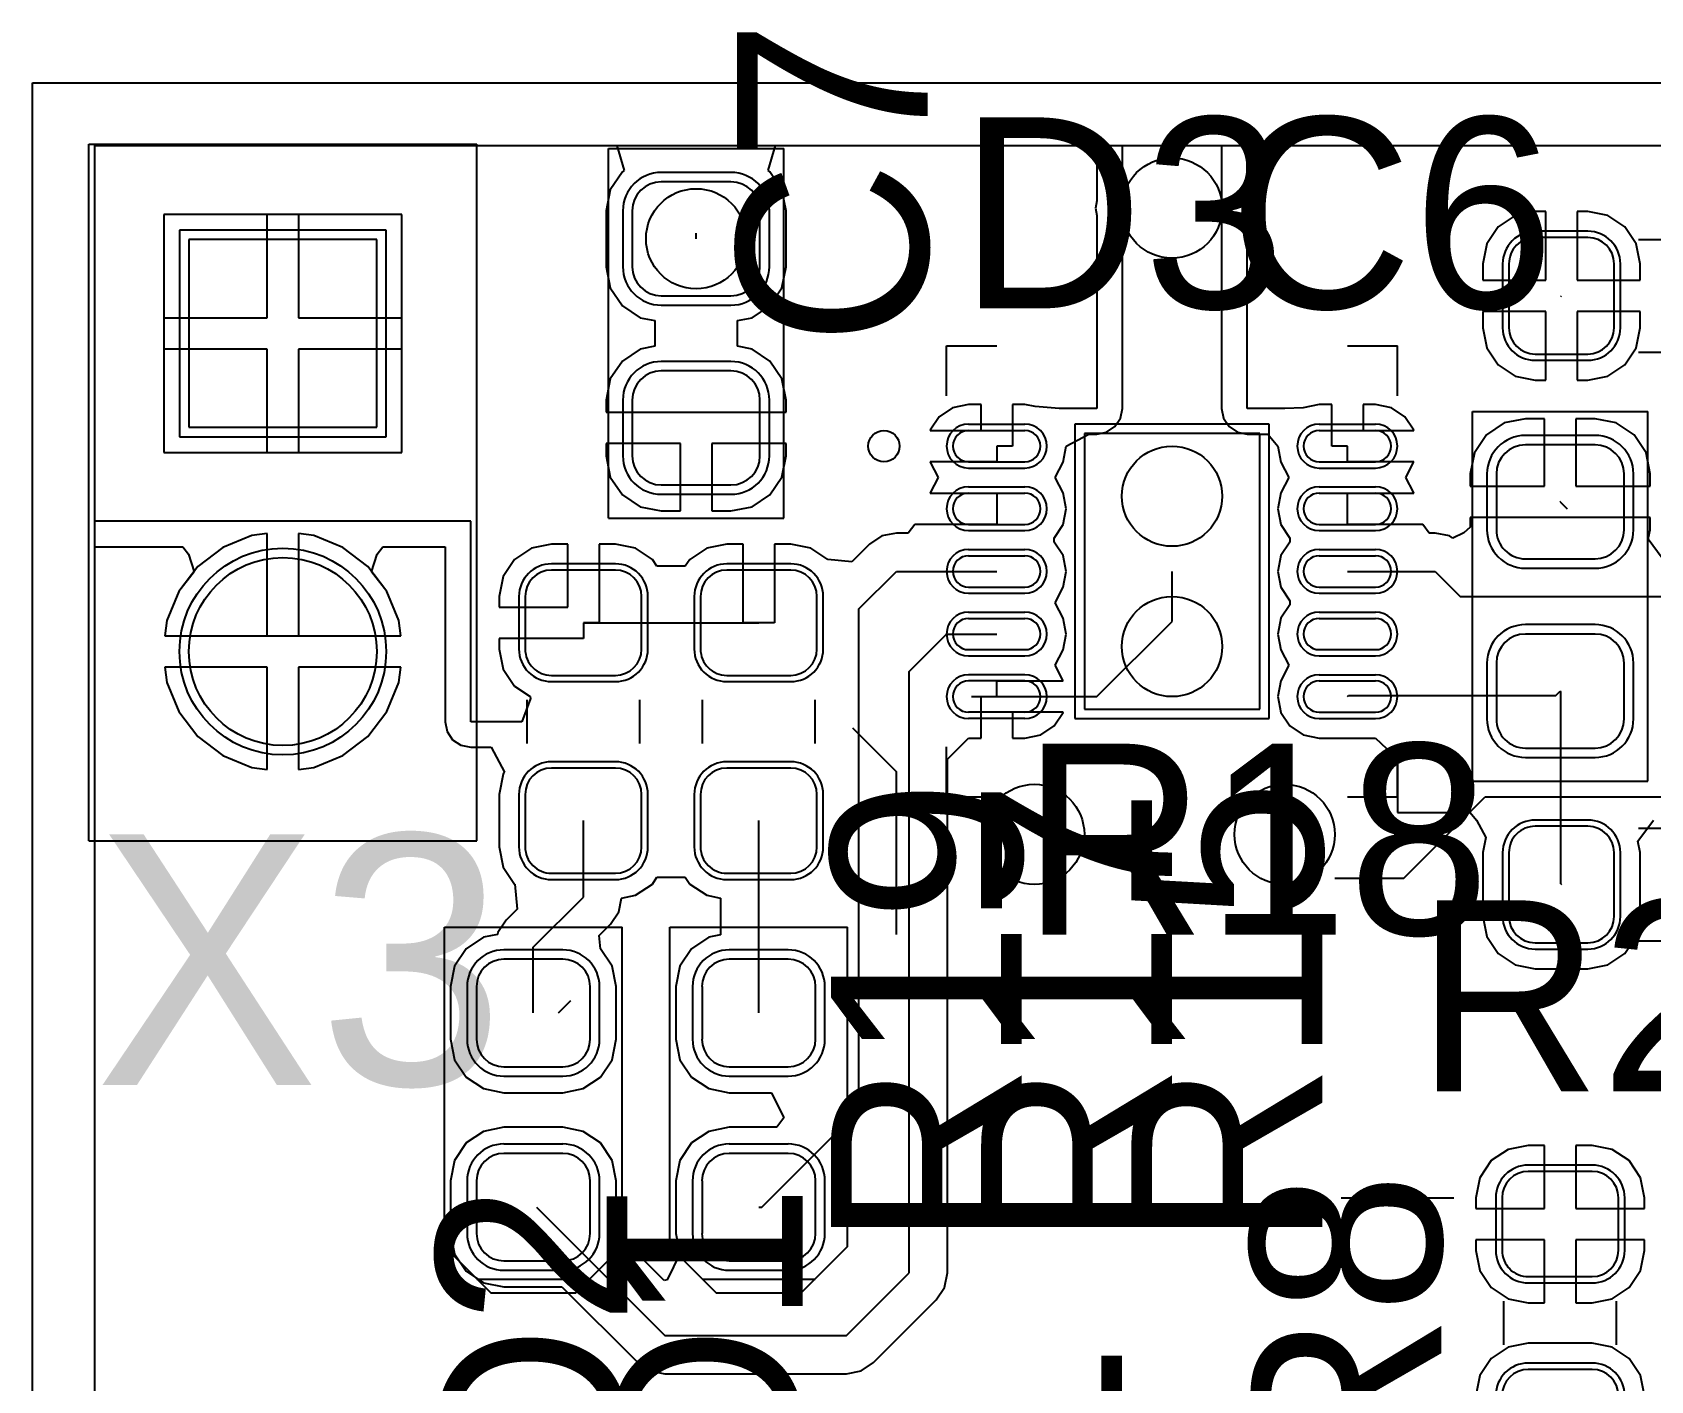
# Model space of a CAD drawing. Header units: millimetres. Extents: x 0 to 50, y 0 to 30.4.
# Drawn here: x 0 to 12.92, y 19.64 to 30.4 of the extents above; entities that cross this region are included whole.
import ezdxf

# ---------------------------------------------------------------- set-up
doc = ezdxf.new("R2010")
doc.units = ezdxf.units.MM
for name, color, linetype in [('BottomLayer', 5, 'Continuous'), ('BottomSolder', 6, 'Continuous'), ('Mechanical1', 6, 'Continuous'), ('MultiLayer', 9, 'Continuous'), ('TopLayer', 1, 'Continuous'), ('TopOverlay', 2, 'Continuous'), ('TopSolder', 216, 'Continuous')]:
    doc.layers.add(name, color=color, linetype=linetype)

# ---------------------------------------------------------------- blocks, each defined once
blk = doc.blocks.new('PLS2_2')
at = {"layer": 'BottomLayer'}
for p, q in [((-0.75, 0.75), (-0.75, -0.75)), ((0.75, 0.75), (-0.75, 0.75)), ((0.75, -0.75), (0.75, 0.75)), ((-0.75, -0.75), (0.75, -0.75))]:
    blk.add_line(p, q, dxfattribs=at)
blk.add_circle((0, 2.54), 0.75, dxfattribs=at)
at = {"layer": 'BottomSolder'}
for p, q in [((-0.825, 0.825), (-0.825, -0.825)), ((0.825, 0.825), (-0.825, 0.825)), ((0.825, -0.825), (0.825, 0.825)), ((-0.825, -0.825), (0.825, -0.825))]:
    blk.add_line(p, q, dxfattribs=at)
blk.add_circle((0, 2.54), 0.825, dxfattribs=at)
at = {"layer": 'MultiLayer'}
for p, q in [((-0.75, 0.75), (-0.75, -0.75)), ((0.75, 0.75), (-0.75, 0.75)), ((0.75, -0.75), (0.75, 0.75)), ((-0.75, -0.75), (0.75, -0.75))]:
    blk.add_line(p, q, dxfattribs=at)
blk.add_circle((0, 2.54), 0.75, dxfattribs=at)
at = {"layer": 'TopLayer'}
for p, q in [((-0.75, 0.75), (-0.75, -0.75)), ((0.75, 0.75), (-0.75, 0.75)), ((0.75, -0.75), (0.75, 0.75)), ((-0.75, -0.75), (0.75, -0.75))]:
    blk.add_line(p, q, dxfattribs=at)
blk.add_circle((0, 2.54), 0.75, dxfattribs=at)
at = {"layer": 'TopOverlay'}
for p, q in [((1.55, 4.05), (-1.55, 4.05)), ((-1.55, 4.05), (-1.55, -1.51)), ((1.55, 4.05), (1.55, -1.51)), ((1.55, -1.51), (-1.55, -1.51))]:
    blk.add_line(p, q, dxfattribs=at)
at = {"layer": 'TopSolder'}
for p, q in [((-0.825, 0.825), (-0.825, -0.825)), ((0.825, 0.825), (-0.825, 0.825)), ((0.825, -0.825), (0.825, 0.825)), ((-0.825, -0.825), (0.825, -0.825))]:
    blk.add_line(p, q, dxfattribs=at)
blk.add_circle((0, 2.54), 0.825, dxfattribs=at)
blk = doc.blocks.new('QFN_11__3_3__8')
at = {"layer": 'TopLayer'}
for p, q in [((-1.625, 1.125), (-1.175, 1.125)), ((-0.7, 1.1), (-0.7, -1.1)), ((0.7, 1.1), (-0.7, 1.1)), ((0.7, -1.1), (0.7, 1.1)), ((1.175, 1.125), (1.625, 1.125)), ((-1.625, 0.875), (-1.175, 0.875)), ((1.175, 0.875), (1.625, 0.875)), ((-1.625, 0.625), (-1.175, 0.625)), ((1.175, 0.625), (1.625, 0.625)), ((-1.625, 0.375), (-1.175, 0.375)), ((1.175, 0.375), (1.625, 0.375)), ((-1.625, 0.125), (-1.175, 0.125)), ((1.175, 0.125), (1.625, 0.125)), ((-1.625, -0.125), (-1.175, -0.125)), ((1.175, -0.125), (1.625, -0.125)), ((-1.625, -0.375), (-1.175, -0.375)), ((1.175, -0.375), (1.625, -0.375)), ((-1.625, -0.625), (-1.175, -0.625)), ((1.175, -0.625), (1.625, -0.625)), ((-1.175, -0.875), (-1.625, -0.875)), ((1.175, -0.875), (1.625, -0.875)), ((-1.175, -1.125), (-1.625, -1.125)), ((-0.7, -1.1), (0.7, -1.1)), ((1.175, -1.125), (1.625, -1.125))]:
    blk.add_line(p, q, dxfattribs=at)
for centre, start, end in [((-1.625, 1), 90, 270), ((-1.175, 1), 270, 90), ((1.175, 1), 90, 270), ((1.625, 1), 270, 90), ((-1.625, 0.5), 90, 270), ((-1.175, 0.5), 270, 90), ((1.175, 0.5), 90, 270), ((1.625, 0.5), 270, 90), ((-1.625, 0), 90, 270), ((-1.175, 0), 270, 90), ((1.175, 0), 90, 270), ((1.625, 0), 270, 90), ((-1.625, -0.5), 90, 270), ((-1.175, -0.5), 270, 90), ((1.175, -0.5), 90, 270), ((1.625, -0.5), 270, 90), ((-1.625, -1), 90, 270), ((-1.175, -1), 270, 90), ((1.175, -1), 90, 270), ((1.625, -1), 270, 90)]:
    blk.add_arc(centre, 0.125, start, end, dxfattribs=at)
at = {"layer": 'TopOverlay'}
for p, q in [((-1.8, 1.4), (-1.8, 1.8)), ((-1.8, 1.8), (-1.4, 1.8)), ((1.4, 1.8), (1.8, 1.8)), ((1.8, 1.4), (1.8, 1.8)), ((-1.8, -1.8), (-1.8, -1.4)), ((1.8, -1.8), (1.8, -1.4)), ((-1.8, -1.8), (-1.4, -1.8)), ((1.4, -1.8), (1.8, -1.8))]:
    blk.add_line(p, q, dxfattribs=at)
blk.add_circle((-2.3, 1), 0.125, dxfattribs=at)
at = {"layer": 'TopSolder'}
for p, q in [((-1.625, 1.175), (-1.175, 1.175)), ((-0.775, 1.175), (-0.775, -1.175)), ((0.775, 1.175), (-0.775, 1.175)), ((0.775, -1.175), (0.775, 1.175)), ((1.175, 1.175), (1.625, 1.175)), ((-1.625, 0.825), (-1.175, 0.825)), ((1.175, 0.825), (1.625, 0.825)), ((-1.625, 0.675), (-1.175, 0.675)), ((1.175, 0.675), (1.625, 0.675)), ((-1.625, 0.325), (-1.175, 0.325)), ((1.175, 0.325), (1.625, 0.325)), ((-1.625, 0.175), (-1.175, 0.175)), ((1.175, 0.175), (1.625, 0.175)), ((-1.625, -0.175), (-1.175, -0.175)), ((1.175, -0.175), (1.625, -0.175)), ((-1.625, -0.325), (-1.175, -0.325)), ((1.175, -0.325), (1.625, -0.325)), ((-1.625, -0.675), (-1.175, -0.675)), ((1.175, -0.675), (1.625, -0.675)), ((-1.175, -0.825), (-1.625, -0.825)), ((1.175, -0.825), (1.625, -0.825)), ((-1.175, -1.175), (-1.625, -1.175)), ((-0.775, -1.175), (0.775, -1.175)), ((1.175, -1.175), (1.625, -1.175))]:
    blk.add_line(p, q, dxfattribs=at)
for centre, start, end in [((-1.625, 1), 90, 270), ((-1.175, 1), 270, 90), ((1.175, 1), 90, 270), ((1.625, 1), 270, 90), ((-1.625, 0.5), 90, 270), ((-1.175, 0.5), 270, 90), ((1.175, 0.5), 90, 270), ((1.625, 0.5), 270, 90), ((-1.625, 0), 90, 270), ((-1.175, 0), 270, 90), ((1.175, 0), 90, 270), ((1.625, 0), 270, 90), ((-1.625, -0.5), 90, 270), ((-1.175, -0.5), 270, 90), ((1.175, -0.5), 90, 270), ((1.625, -0.5), 270, 90), ((-1.625, -1), 90, 270), ((-1.175, -1), 270, 90), ((1.175, -1), 90, 270), ((1.625, -1), 270, 90)]:
    blk.add_arc(centre, 0.175, start, end, dxfattribs=at)
blk = doc.blocks.new('LEDC1608X60N_12')
at = {"layer": 'TopLayer'}
for p, q in [((-0.565, 0.453), (-0.985, 0.453)), ((0.985, 0.453), (0.565, 0.453)), ((-1.204, 0.235), (-1.204, -0.235)), ((-0.347, -0.235), (-0.347, 0.235)), ((0.346, 0.235), (0.346, -0.235)), ((1.204, -0.235), (1.204, 0.235)), ((-0.985, -0.453), (-0.565, -0.453)), ((0.565, -0.453), (0.985, -0.453))]:
    blk.add_line(p, q, dxfattribs=at)
for centre, start, end in [((-0.985, 0.235), 90, 180), ((-0.565, 0.235), 0, 90), ((0.565, 0.235), 90, 180), ((0.985, 0.235), 0, 90), ((-0.985, -0.235), 180, 270), ((-0.565, -0.235), 270, 0), ((0.565, -0.235), 180, 270), ((0.985, -0.235), 270, 0)]:
    blk.add_arc(centre, 0.219, start, end, dxfattribs=at)
at = {"layer": 'TopOverlay'}
for p, q in [((-1.09, 0.71), (-1.46, 0.34)), ((-1.093, 0.71), (1.46, 0.71)), ((1.46, 0.71), (1.46, -0.71)), ((-1.35, 0.45), (-1.35, -0.45)), ((-1.46, 0.34), (-1.46, -0.34)), ((-1.46, -0.34), (-1.09, -0.71)), ((-1.093, -0.71), (1.46, -0.71))]:
    blk.add_line(p, q, dxfattribs=at)
at = {"layer": 'TopSolder'}
for p, q in [((-0.565, 0.529), (-0.985, 0.529)), ((0.985, 0.529), (0.565, 0.529)), ((-1.279, 0.235), (-1.279, -0.235)), ((-0.272, -0.235), (-0.272, 0.235)), ((0.271, 0.235), (0.271, -0.235)), ((1.279, -0.235), (1.279, 0.235)), ((-0.985, -0.529), (-0.565, -0.529)), ((0.565, -0.529), (0.985, -0.529))]:
    blk.add_line(p, q, dxfattribs=at)
for centre, start, end in [((-0.985, 0.235), 90, 180), ((-0.565, 0.235), 0, 90), ((0.565, 0.235), 90, 180), ((0.985, 0.235), 0, 90), ((-0.985, -0.235), 180, 270), ((-0.565, -0.235), 270, 0), ((0.565, -0.235), 180, 270), ((0.985, -0.235), 270, 0)]:
    blk.add_arc(centre, 0.294, start, end, dxfattribs=at)
blk = doc.blocks.new('LEDC1608X60N_13')
at = {"layer": 'TopLayer'}
for p, q in [((-0.565, 0.453), (-0.985, 0.453)), ((0.985, 0.453), (0.565, 0.453)), ((-1.204, 0.235), (-1.204, -0.235)), ((-0.347, -0.235), (-0.347, 0.235)), ((0.346, 0.235), (0.346, -0.235)), ((1.204, -0.235), (1.204, 0.235)), ((-0.985, -0.453), (-0.565, -0.453)), ((0.565, -0.453), (0.985, -0.453))]:
    blk.add_line(p, q, dxfattribs=at)
for centre, start, end in [((-0.985, 0.235), 90, 180), ((-0.565, 0.235), 0, 90), ((0.565, 0.235), 90, 180), ((0.985, 0.235), 0, 90), ((-0.985, -0.235), 180, 270), ((-0.565, -0.235), 270, 0), ((0.565, -0.235), 180, 270), ((0.985, -0.235), 270, 0)]:
    blk.add_arc(centre, 0.219, start, end, dxfattribs=at)
at = {"layer": 'TopOverlay'}
for p, q in [((-1.09, 0.71), (-1.46, 0.34)), ((-1.093, 0.71), (1.46, 0.71)), ((1.46, 0.71), (1.46, -0.71)), ((-1.35, 0.45), (-1.35, -0.45)), ((-1.46, 0.34), (-1.46, -0.34)), ((-1.46, -0.34), (-1.09, -0.71)), ((-1.093, -0.71), (1.46, -0.71))]:
    blk.add_line(p, q, dxfattribs=at)
at = {"layer": 'TopSolder'}
for p, q in [((-0.565, 0.529), (-0.985, 0.529)), ((0.985, 0.529), (0.565, 0.529)), ((-1.279, 0.235), (-1.279, -0.235)), ((-0.272, -0.235), (-0.272, 0.235)), ((0.271, 0.235), (0.271, -0.235)), ((1.279, -0.235), (1.279, 0.235)), ((-0.985, -0.529), (-0.565, -0.529)), ((0.565, -0.529), (0.985, -0.529))]:
    blk.add_line(p, q, dxfattribs=at)
for centre, start, end in [((-0.985, 0.235), 90, 180), ((-0.565, 0.235), 0, 90), ((0.565, 0.235), 90, 180), ((0.985, 0.235), 0, 90), ((-0.985, -0.235), 180, 270), ((-0.565, -0.235), 270, 0), ((0.565, -0.235), 180, 270), ((0.985, -0.235), 270, 0)]:
    blk.add_arc(centre, 0.294, start, end, dxfattribs=at)
blk = doc.blocks.new('RESC160X80X55L30N_15')
at = {"layer": 'TopLayer'}
for p, q in [((-0.58, 0.465), (-1, 0.465)), ((1, 0.465), (0.58, 0.465)), ((-1.21, 0.255), (-1.21, -0.255)), ((-0.37, -0.255), (-0.37, 0.255)), ((0.37, 0.255), (0.37, -0.255)), ((1.21, -0.255), (1.21, 0.255)), ((-1, -0.465), (-0.58, -0.465)), ((0.58, -0.465), (1, -0.465))]:
    blk.add_line(p, q, dxfattribs=at)
for centre, start, end in [((-1, 0.255), 90, 180), ((-0.58, 0.255), 0, 90), ((0.58, 0.255), 90, 180), ((1, 0.255), 0, 90), ((-1, -0.255), 180, 270), ((-0.58, -0.255), 270, 0), ((0.58, -0.255), 180, 270), ((1, -0.255), 270, 0)]:
    blk.add_arc(centre, 0.21, start, end, dxfattribs=at)
at = {"layer": 'TopOverlay'}
for p, q in [((0.175, 0.45), (-0.175, 0.45)), ((0.175, -0.45), (-0.175, -0.45))]:
    blk.add_line(p, q, dxfattribs=at)
at = {"layer": 'TopSolder'}
for p, q in [((-0.58, 0.515), (-1, 0.515)), ((1, 0.515), (0.58, 0.515)), ((-1.26, 0.255), (-1.26, -0.255)), ((-0.32, -0.255), (-0.32, 0.255)), ((0.32, 0.255), (0.32, -0.255)), ((1.26, -0.255), (1.26, 0.255)), ((-1, -0.515), (-0.58, -0.515)), ((0.58, -0.515), (1, -0.515))]:
    blk.add_line(p, q, dxfattribs=at)
for centre, start, end in [((-1, 0.255), 90, 180), ((-0.58, 0.255), 0, 90), ((0.58, 0.255), 90, 180), ((1, 0.255), 0, 90), ((-1, -0.255), 180, 270), ((-0.58, -0.255), 270, 0), ((0.58, -0.255), 180, 270), ((1, -0.255), 270, 0)]:
    blk.add_arc(centre, 0.26, start, end, dxfattribs=at)
blk = doc.blocks.new('RESC160X80X55L30N_18')
at = {"layer": 'TopLayer'}
for p, q in [((-0.58, 0.465), (-1, 0.465)), ((1, 0.465), (0.58, 0.465)), ((-1.21, 0.255), (-1.21, -0.255)), ((-0.37, -0.255), (-0.37, 0.255)), ((0.37, 0.255), (0.37, -0.255)), ((1.21, -0.255), (1.21, 0.255)), ((-1, -0.465), (-0.58, -0.465)), ((0.58, -0.465), (1, -0.465))]:
    blk.add_line(p, q, dxfattribs=at)
for centre, start, end in [((-1, 0.255), 90, 180), ((-0.58, 0.255), 0, 90), ((0.58, 0.255), 90, 180), ((1, 0.255), 0, 90), ((-1, -0.255), 180, 270), ((-0.58, -0.255), 270, 0), ((0.58, -0.255), 180, 270), ((1, -0.255), 270, 0)]:
    blk.add_arc(centre, 0.21, start, end, dxfattribs=at)
at = {"layer": 'TopOverlay'}
for p, q in [((0.175, 0.45), (-0.175, 0.45)), ((0.175, -0.45), (-0.175, -0.45))]:
    blk.add_line(p, q, dxfattribs=at)
at = {"layer": 'TopSolder'}
for p, q in [((-0.58, 0.515), (-1, 0.515)), ((1, 0.515), (0.58, 0.515)), ((-1.26, 0.255), (-1.26, -0.255)), ((-0.32, -0.255), (-0.32, 0.255)), ((0.32, 0.255), (0.32, -0.255)), ((1.26, -0.255), (1.26, 0.255)), ((-1, -0.515), (-0.58, -0.515)), ((0.58, -0.515), (1, -0.515))]:
    blk.add_line(p, q, dxfattribs=at)
for centre, start, end in [((-1, 0.255), 90, 180), ((-0.58, 0.255), 0, 90), ((0.58, 0.255), 90, 180), ((1, 0.255), 0, 90), ((-1, -0.255), 180, 270), ((-0.58, -0.255), 270, 0), ((0.58, -0.255), 180, 270), ((1, -0.255), 270, 0)]:
    blk.add_arc(centre, 0.26, start, end, dxfattribs=at)
blk = doc.blocks.new('RESC160X80X55L30N_20')
at = {"layer": 'TopLayer'}
for p, q in [((-0.58, 0.465), (-1, 0.465)), ((1, 0.465), (0.58, 0.465)), ((-1.21, 0.255), (-1.21, -0.255)), ((-0.37, -0.255), (-0.37, 0.255)), ((0.37, 0.255), (0.37, -0.255)), ((1.21, -0.255), (1.21, 0.255)), ((-1, -0.465), (-0.58, -0.465)), ((0.58, -0.465), (1, -0.465))]:
    blk.add_line(p, q, dxfattribs=at)
for centre, start, end in [((-1, 0.255), 90, 180), ((-0.58, 0.255), 0, 90), ((0.58, 0.255), 90, 180), ((1, 0.255), 0, 90), ((-1, -0.255), 180, 270), ((-0.58, -0.255), 270, 0), ((0.58, -0.255), 180, 270), ((1, -0.255), 270, 0)]:
    blk.add_arc(centre, 0.21, start, end, dxfattribs=at)
at = {"layer": 'TopOverlay'}
for p, q in [((0.175, 0.45), (-0.175, 0.45)), ((0.175, -0.45), (-0.175, -0.45))]:
    blk.add_line(p, q, dxfattribs=at)
at = {"layer": 'TopSolder'}
for p, q in [((-0.58, 0.515), (-1, 0.515)), ((1, 0.515), (0.58, 0.515)), ((-1.26, 0.255), (-1.26, -0.255)), ((-0.32, -0.255), (-0.32, 0.255)), ((0.32, 0.255), (0.32, -0.255)), ((1.26, -0.255), (1.26, 0.255)), ((-1, -0.515), (-0.58, -0.515)), ((0.58, -0.515), (1, -0.515))]:
    blk.add_line(p, q, dxfattribs=at)
for centre, start, end in [((-1, 0.255), 90, 180), ((-0.58, 0.255), 0, 90), ((0.58, 0.255), 90, 180), ((1, 0.255), 0, 90), ((-1, -0.255), 180, 270), ((-0.58, -0.255), 270, 0), ((0.58, -0.255), 180, 270), ((1, -0.255), 270, 0)]:
    blk.add_arc(centre, 0.26, start, end, dxfattribs=at)
blk = doc.blocks.new('RESC160X80X55L30N_21')
at = {"layer": 'TopLayer'}
for p, q in [((-0.58, 0.465), (-1, 0.465)), ((1, 0.465), (0.58, 0.465)), ((-1.21, 0.255), (-1.21, -0.255)), ((-0.37, -0.255), (-0.37, 0.255)), ((0.37, 0.255), (0.37, -0.255)), ((1.21, -0.255), (1.21, 0.255)), ((-1, -0.465), (-0.58, -0.465)), ((0.58, -0.465), (1, -0.465))]:
    blk.add_line(p, q, dxfattribs=at)
for centre, start, end in [((-1, 0.255), 90, 180), ((-0.58, 0.255), 0, 90), ((0.58, 0.255), 90, 180), ((1, 0.255), 0, 90), ((-1, -0.255), 180, 270), ((-0.58, -0.255), 270, 0), ((0.58, -0.255), 180, 270), ((1, -0.255), 270, 0)]:
    blk.add_arc(centre, 0.21, start, end, dxfattribs=at)
at = {"layer": 'TopOverlay'}
for p, q in [((0.175, 0.45), (-0.175, 0.45)), ((0.175, -0.45), (-0.175, -0.45))]:
    blk.add_line(p, q, dxfattribs=at)
at = {"layer": 'TopSolder'}
for p, q in [((-0.58, 0.515), (-1, 0.515)), ((1, 0.515), (0.58, 0.515)), ((-1.26, 0.255), (-1.26, -0.255)), ((-0.32, -0.255), (-0.32, 0.255)), ((0.32, 0.255), (0.32, -0.255)), ((1.26, -0.255), (1.26, 0.255)), ((-1, -0.515), (-0.58, -0.515)), ((0.58, -0.515), (1, -0.515))]:
    blk.add_line(p, q, dxfattribs=at)
for centre, start, end in [((-1, 0.255), 90, 180), ((-0.58, 0.255), 0, 90), ((0.58, 0.255), 90, 180), ((1, 0.255), 0, 90), ((-1, -0.255), 180, 270), ((-0.58, -0.255), 270, 0), ((0.58, -0.255), 180, 270), ((1, -0.255), 270, 0)]:
    blk.add_arc(centre, 0.26, start, end, dxfattribs=at)
blk = doc.blocks.new('RESC160X80X55L30N_22')
at = {"layer": 'TopLayer'}
for p, q in [((-0.58, 0.465), (-1, 0.465)), ((1, 0.465), (0.58, 0.465)), ((-1.21, 0.255), (-1.21, -0.255)), ((-0.37, -0.255), (-0.37, 0.255)), ((0.37, 0.255), (0.37, -0.255)), ((1.21, -0.255), (1.21, 0.255)), ((-1, -0.465), (-0.58, -0.465)), ((0.58, -0.465), (1, -0.465))]:
    blk.add_line(p, q, dxfattribs=at)
for centre, start, end in [((-1, 0.255), 90, 180), ((-0.58, 0.255), 0, 90), ((0.58, 0.255), 90, 180), ((1, 0.255), 0, 90), ((-1, -0.255), 180, 270), ((-0.58, -0.255), 270, 0), ((0.58, -0.255), 180, 270), ((1, -0.255), 270, 0)]:
    blk.add_arc(centre, 0.21, start, end, dxfattribs=at)
at = {"layer": 'TopOverlay'}
for p, q in [((0.175, 0.45), (-0.175, 0.45)), ((0.175, -0.45), (-0.175, -0.45))]:
    blk.add_line(p, q, dxfattribs=at)
at = {"layer": 'TopSolder'}
for p, q in [((-0.58, 0.515), (-1, 0.515)), ((1, 0.515), (0.58, 0.515)), ((-1.26, 0.255), (-1.26, -0.255)), ((-0.32, -0.255), (-0.32, 0.255)), ((0.32, 0.255), (0.32, -0.255)), ((1.26, -0.255), (1.26, 0.255)), ((-1, -0.515), (-0.58, -0.515)), ((0.58, -0.515), (1, -0.515))]:
    blk.add_line(p, q, dxfattribs=at)
for centre, start, end in [((-1, 0.255), 90, 180), ((-0.58, 0.255), 0, 90), ((0.58, 0.255), 90, 180), ((1, 0.255), 0, 90), ((-1, -0.255), 180, 270), ((-0.58, -0.255), 270, 0), ((0.58, -0.255), 180, 270), ((1, -0.255), 270, 0)]:
    blk.add_arc(centre, 0.26, start, end, dxfattribs=at)
blk = doc.blocks.new('CAPC160X80X100L35N_39')
at = {"layer": 'TopLayer'}
for p, q in [((-0.532, 0.51), (-0.978, 0.51)), ((0.978, 0.51), (0.532, 0.51)), ((-1.21, 0.278), (-1.21, -0.278)), ((-0.3, -0.278), (-0.3, 0.278)), ((0.3, 0.278), (0.3, -0.278)), ((1.21, -0.278), (1.21, 0.278)), ((-0.978, -0.51), (-0.532, -0.51)), ((0.532, -0.51), (0.978, -0.51))]:
    blk.add_line(p, q, dxfattribs=at)
for centre, start, end in [((-0.978, 0.278), 90, 180), ((-0.532, 0.278), 0, 90), ((0.532, 0.278), 90, 180), ((0.978, 0.278), 0, 90), ((-0.978, -0.278), 180, 270), ((-0.532, -0.278), 270, 0), ((0.532, -0.278), 180, 270), ((0.978, -0.278), 270, 0)]:
    blk.add_arc(centre, 0.232, start, end, dxfattribs=at)
at = {"layer": 'TopOverlay'}
for p, q in [((-1.475, 0.7), (-0.275, 0.7)), ((-1.475, 0.7), (-1.475, -0.7)), ((-0.275, 0.7), (1.475, 0.7)), ((1.475, 0.7), (1.475, -0.7)), ((-1.475, -0.7), (1.475, -0.7))]:
    blk.add_line(p, q, dxfattribs=at)
at = {"layer": 'TopSolder'}
for p, q in [((-0.532, 0.585), (-0.978, 0.585)), ((0.978, 0.585), (0.532, 0.585)), ((-1.285, 0.278), (-1.285, -0.278)), ((-0.225, -0.278), (-0.225, 0.278)), ((0.225, 0.278), (0.225, -0.278)), ((1.285, -0.278), (1.285, 0.278)), ((-0.978, -0.585), (-0.532, -0.585)), ((0.532, -0.585), (0.978, -0.585))]:
    blk.add_line(p, q, dxfattribs=at)
for centre, start, end in [((-0.978, 0.278), 90, 180), ((-0.532, 0.278), 0, 90), ((0.532, 0.278), 90, 180), ((0.978, 0.278), 0, 90), ((-0.978, -0.278), 180, 270), ((-0.532, -0.278), 270, 0), ((0.532, -0.278), 180, 270), ((0.978, -0.278), 270, 0)]:
    blk.add_arc(centre, 0.307, start, end, dxfattribs=at)
blk = doc.blocks.new('CAPC160X80X100L35N_40')
at = {"layer": 'TopLayer'}
for p, q in [((-0.532, 0.51), (-0.978, 0.51)), ((0.978, 0.51), (0.532, 0.51)), ((-1.21, 0.278), (-1.21, -0.278)), ((-0.3, -0.278), (-0.3, 0.278)), ((0.3, 0.278), (0.3, -0.278)), ((1.21, -0.278), (1.21, 0.278)), ((-0.978, -0.51), (-0.532, -0.51)), ((0.532, -0.51), (0.978, -0.51))]:
    blk.add_line(p, q, dxfattribs=at)
for centre, start, end in [((-0.978, 0.278), 90, 180), ((-0.532, 0.278), 0, 90), ((0.532, 0.278), 90, 180), ((0.978, 0.278), 0, 90), ((-0.978, -0.278), 180, 270), ((-0.532, -0.278), 270, 0), ((0.532, -0.278), 180, 270), ((0.978, -0.278), 270, 0)]:
    blk.add_arc(centre, 0.232, start, end, dxfattribs=at)
at = {"layer": 'TopOverlay'}
for p, q in [((-1.475, -0.7), (-1.475, 0.7)), ((-0.275, 0.7), (-1.475, 0.7)), ((1.475, 0.7), (-0.275, 0.7)), ((1.475, -0.7), (1.475, 0.7)), ((1.475, -0.7), (-1.475, -0.7))]:
    blk.add_line(p, q, dxfattribs=at)
at = {"layer": 'TopSolder'}
for p, q in [((-0.532, 0.585), (-0.978, 0.585)), ((0.978, 0.585), (0.532, 0.585)), ((-1.285, 0.278), (-1.285, -0.278)), ((-0.225, -0.278), (-0.225, 0.278)), ((0.225, 0.278), (0.225, -0.278)), ((1.285, -0.278), (1.285, 0.278)), ((-0.978, -0.585), (-0.532, -0.585)), ((0.532, -0.585), (0.978, -0.585))]:
    blk.add_line(p, q, dxfattribs=at)
for centre, start, end in [((-0.978, 0.278), 90, 180), ((-0.532, 0.278), 0, 90), ((0.532, 0.278), 90, 180), ((0.978, 0.278), 0, 90), ((-0.978, -0.278), 180, 270), ((-0.532, -0.278), 270, 0), ((0.532, -0.278), 180, 270), ((0.978, -0.278), 270, 0)]:
    blk.add_arc(centre, 0.307, start, end, dxfattribs=at)

msp = doc.modelspace()

# ---------------------------------------------------------------- linework, layer by layer
at = {"layer": 'BottomLayer'}
for p, q in [((0.5, 0.5), (0.5, 29.5)), ((0.5, 29.5), (49.5, 29.5)), ((2.95, 28.95), (1.05, 28.95)), ((1.05, 28.95), (1.05, 27.05)), ((2.95, 27.05), (2.95, 28.95)), ((1.05, 27.05), (2.95, 27.05)), ((1.752, 26.386), (1.521, 26.29)), ((1.875, 26.402), (1.752, 26.386)), ((1.875, 25.585), (1.875, 26.402)), ((2.248, 26.386), (2.125, 26.402)), ((2.125, 26.402), (2.125, 25.585)), ((2.479, 26.29), (2.248, 26.386)), ((1.521, 26.29), (1.322, 26.138)), ((2.678, 26.138), (2.479, 26.29)), ((1.322, 26.138), (1.17, 25.939)), ((2.83, 25.939), (2.678, 26.138)), ((1.17, 25.939), (1.074, 25.708)), ((2.926, 25.708), (2.83, 25.939)), ((1.074, 25.708), (1.058, 25.585)), ((2.942, 25.585), (2.926, 25.708)), ((1.058, 25.585), (1.875, 25.585)), ((2.125, 25.585), (2.942, 25.585)), ((1.875, 25.335), (1.058, 25.335)), ((1.058, 25.335), (1.074, 25.212)), ((1.875, 24.518), (1.875, 25.335)), ((2.942, 25.335), (2.125, 25.335)), ((2.125, 25.335), (2.125, 24.518)), ((2.926, 25.212), (2.942, 25.335)), ((1.074, 25.212), (1.17, 24.981)), ((2.83, 24.981), (2.926, 25.212)), ((1.17, 24.981), (1.322, 24.782)), ((2.678, 24.782), (2.83, 24.981)), ((1.322, 24.782), (1.521, 24.63)), ((2.479, 24.63), (2.678, 24.782)), ((1.521, 24.63), (1.752, 24.534)), ((2.248, 24.534), (2.479, 24.63)), ((1.752, 24.534), (1.875, 24.518)), ((2.125, 24.518), (2.248, 24.534))]:
    msp.add_line(p, q, dxfattribs=at)
for centre in [(9.1, 29), (5.3, 28.755), (9.1, 26.7), (9.1, 25.5), (8, 24), (10, 24)]:
    msp.add_circle(centre, 0.4, dxfattribs=at)
at = {"layer": 'Mechanical1'}
for p, q in [((0, 0), (0, 30)), ((0, 30), (50, 30))]:
    msp.add_line(p, q, dxfattribs=at)
at = {"layer": 'MultiLayer'}
for centre in [(9.1, 29), (5.3, 28.755), (9.1, 26.7), (9.1, 25.5), (8, 24), (10, 24)]:
    msp.add_circle(centre, 0.4, dxfattribs=at)
at = {"layer": 'TopLayer'}
for p, q in [((0.5, 26.5), (0.5, 29.5)), ((0.5, 29.5), (4.666, 29.5)), ((4.666, 29.5), (4.726, 29.3)), ((5.874, 29.3), (5.934, 29.5)), ((5.934, 29.5), (8.5, 29.5)), ((8.5, 29.5), (8.5, 29.059)), ((8.704, 29.059), (8.704, 29.5)), ((8.704, 29.5), (9.496, 29.5)), ((9.496, 29.5), (9.496, 29.059)), ((9.7, 29.059), (9.7, 29.5)), ((9.7, 29.5), (13, 29.5)), ((4.711, 29.289), (4.615, 29.147)), ((4.726, 29.3), (4.711, 29.289)), ((5.889, 29.289), (5.874, 29.3)), ((5.985, 29.147), (5.889, 29.289)), ((4.615, 29.147), (4.582, 28.978)), ((6.018, 28.978), (5.985, 29.147)), ((1.875, 28.95), (1.05, 28.95)), ((1.05, 28.95), (1.05, 28.125)), ((1.875, 28.125), (1.875, 28.95)), ((2.95, 28.95), (2.125, 28.95)), ((2.125, 28.95), (2.125, 28.125)), ((2.95, 28.125), (2.95, 28.95)), ((4.582, 28.978), (4.582, 28.532)), ((6.018, 28.532), (6.018, 28.978)), ((8.5, 29.059), (8.488, 29)), ((8.488, 29), (8.5, 28.941)), ((8.696, 29), (8.7, 29.019)), ((8.7, 28.981), (8.696, 29)), ((8.7, 29.039), (8.704, 29.059)), ((8.7, 29.019), (8.7, 29.039)), ((8.7, 28.961), (8.7, 28.981)), ((8.704, 28.941), (8.7, 28.961)), ((9.496, 29.059), (9.5, 29.039)), ((9.5, 28.961), (9.496, 28.941)), ((9.5, 29.039), (9.5, 29.019)), ((9.5, 29.019), (9.504, 29)), ((9.504, 29), (9.5, 28.981)), ((9.5, 28.981), (9.5, 28.961)), ((9.712, 29), (9.7, 29.059)), ((9.7, 28.941), (9.712, 29)), ((12, 28.973), (11.84, 28.941)), ((12.085, 28.973), (12, 28.973)), ((12.085, 28.425), (12.085, 28.973)), ((12.42, 28.973), (12.335, 28.973)), ((12.335, 28.973), (12.335, 28.425)), ((12.58, 28.941), (12.42, 28.973)), ((8.5, 28.941), (8.5, 27.4)), ((8.704, 27.4), (8.704, 28.941)), ((9.496, 28.941), (9.496, 27.4)), ((9.7, 27.4), (9.7, 28.941)), ((11.704, 28.851), (11.614, 28.715)), ((11.84, 28.941), (11.704, 28.851)), ((12.716, 28.851), (12.58, 28.941)), ((12.806, 28.715), (12.716, 28.851)), ((5.3, 28.755), (5.3, 28.8)), ((11.614, 28.715), (11.582, 28.555)), ((12.838, 28.555), (12.806, 28.715)), ((4.582, 28.532), (4.615, 28.363)), ((5.985, 28.363), (6.018, 28.532)), ((11.582, 28.555), (11.582, 28.425)), ((12.838, 28.425), (12.838, 28.555)), ((4.615, 28.363), (4.711, 28.221)), ((5.889, 28.221), (5.985, 28.363)), ((11.582, 28.425), (12.085, 28.425)), ((12.205, 28.295), (12.21, 28.3)), ((12.335, 28.425), (12.838, 28.425)), ((4.711, 28.221), (4.853, 28.125)), ((5.747, 28.125), (5.889, 28.221)), ((12.085, 28.175), (11.582, 28.175)), ((11.582, 28.175), (11.582, 28.045)), ((12.085, 27.627), (12.085, 28.175)), ((12.838, 28.175), (12.335, 28.175)), ((12.335, 28.175), (12.335, 27.627)), ((12.838, 28.045), (12.838, 28.175)), ((1.05, 28.125), (1.875, 28.125)), ((2.125, 28.125), (2.95, 28.125)), ((4.853, 28.125), (4.97, 28.102)), ((4.97, 28.102), (4.97, 27.898)), ((5.63, 28.102), (5.747, 28.125)), ((5.63, 27.898), (5.63, 28.102)), ((11.582, 28.045), (11.614, 27.885)), ((12.806, 27.885), (12.838, 28.045)), ((1.875, 27.875), (1.05, 27.875)), ((1.05, 27.875), (1.05, 27.05)), ((1.875, 27.05), (1.875, 27.875)), ((2.95, 27.875), (2.125, 27.875)), ((2.125, 27.875), (2.125, 27.05)), ((2.95, 27.05), (2.95, 27.875)), ((4.853, 27.875), (4.711, 27.779)), ((4.97, 27.898), (4.853, 27.875)), ((5.747, 27.875), (5.63, 27.898)), ((5.889, 27.779), (5.747, 27.875)), ((11.614, 27.885), (11.704, 27.749)), ((12.716, 27.749), (12.806, 27.885)), ((4.711, 27.779), (4.615, 27.637)), ((5.985, 27.637), (5.889, 27.779)), ((11.704, 27.749), (11.84, 27.659)), ((11.84, 27.659), (12, 27.627)), ((12.42, 27.627), (12.58, 27.659)), ((12.58, 27.659), (12.716, 27.749)), ((4.615, 27.637), (4.582, 27.468)), ((6.018, 27.468), (5.985, 27.637)), ((12, 27.627), (12.085, 27.627)), ((12.335, 27.627), (12.42, 27.627)), ((4.582, 27.468), (4.582, 27.37)), ((6.018, 27.37), (6.018, 27.468)), ((7.348, 27.406), (7.241, 27.334)), ((7.475, 27.431), (7.348, 27.406)), ((7.575, 27.431), (7.475, 27.431)), ((7.575, 27.225), (7.575, 27.431)), ((7.925, 27.431), (7.825, 27.431)), ((7.825, 27.431), (7.825, 27.1)), ((8.006, 27.415), (7.925, 27.431)), ((8.2, 27.4), (8.006, 27.415)), ((8.5, 27.4), (8.2, 27.4)), ((8.2, 27.4), (8.2, 27.4)), ((8.688, 27.322), (8.704, 27.4)), ((9.496, 27.4), (9.512, 27.322)), ((10, 27.4), (9.7, 27.4)), ((10.148, 27.406), (10, 27.4)), ((10, 27.4), (10, 27.4)), ((10, 27.4), (10, 27.4)), ((10.275, 27.431), (10.148, 27.406)), ((10.148, 27.406), (10.148, 27.406)), ((10.375, 27.431), (10.275, 27.431)), ((10.375, 27.1), (10.375, 27.431)), ((10.725, 27.431), (10.625, 27.431)), ((10.625, 27.431), (10.625, 27.225)), ((10.852, 27.406), (10.725, 27.431)), ((10.959, 27.334), (10.852, 27.406)), ((4.582, 27.37), (5.3, 27.37)), ((5.3, 27.37), (6.018, 27.37)), ((7.241, 27.334), (7.169, 27.227)), ((8.644, 27.256), (8.688, 27.322)), ((9.512, 27.322), (9.556, 27.256)), ((11.031, 27.227), (10.959, 27.334)), ((11.753, 27.285), (11.611, 27.189)), ((11.922, 27.318), (11.753, 27.285)), ((12.075, 27.318), (11.922, 27.318)), ((12.075, 26.78), (12.075, 27.318)), ((12.478, 27.318), (12.325, 27.318)), ((12.325, 27.318), (12.325, 26.78)), ((12.647, 27.285), (12.478, 27.318)), ((12.789, 27.189), (12.647, 27.285)), ((7.169, 27.227), (7.168, 27.225)), ((7.168, 27.225), (7.575, 27.225)), ((8.256, 27.1), (8.436, 27.196)), ((8.436, 27.196), (8.5, 27.196)), ((8.5, 27.196), (8.578, 27.212)), ((8.578, 27.212), (8.644, 27.256)), ((9.556, 27.256), (9.622, 27.212)), ((9.622, 27.212), (9.7, 27.196)), ((9.7, 27.196), (9.865, 27.196)), ((9.865, 27.196), (9.944, 27.1)), ((10.625, 27.225), (11.032, 27.225)), ((11.032, 27.225), (11.031, 27.227)), ((11.611, 27.189), (11.515, 27.047)), ((12.885, 27.047), (12.789, 27.189)), ((1.05, 27.05), (1.875, 27.05)), ((2.125, 27.05), (2.95, 27.05)), ((5.175, 27.12), (4.582, 27.12)), ((4.582, 27.12), (4.582, 27.022)), ((4.582, 27.022), (4.615, 26.853)), ((5.175, 26.582), (5.175, 27.12)), ((6.018, 27.12), (5.425, 27.12)), ((5.425, 27.12), (5.425, 26.582)), ((5.985, 26.853), (6.018, 27.022)), ((6.018, 27.022), (6.018, 27.12)), ((7.825, 27.1), (7.7, 27.1)), ((7.7, 27.1), (7.7, 26.975)), ((8.231, 26.973), (8.256, 27.1)), ((9.944, 27.1), (9.969, 26.973)), ((10.5, 27.1), (10.375, 27.1)), ((10.5, 26.975), (10.5, 27.1)), ((11.515, 27.047), (11.482, 26.878)), ((12.918, 26.878), (12.885, 27.047)), ((7.7, 26.975), (7.168, 26.975)), ((7.168, 26.975), (7.169, 26.973)), ((7.169, 26.973), (7.233, 26.85)), ((8.167, 26.85), (8.231, 26.973)), ((9.969, 26.973), (10.033, 26.85)), ((11.032, 26.975), (10.5, 26.975)), ((10.967, 26.85), (11.028, 26.969)), ((11.028, 26.969), (11.031, 26.973)), ((11.031, 26.973), (11.032, 26.975)), ((11.482, 26.878), (11.482, 26.78)), ((12.918, 26.78), (12.918, 26.878)), ((4.615, 26.853), (4.711, 26.711)), ((5.889, 26.711), (5.985, 26.853)), ((7.233, 26.85), (7.169, 26.727)), ((8.231, 26.727), (8.167, 26.85)), ((10.033, 26.85), (9.969, 26.727)), ((11.028, 26.731), (10.967, 26.85)), ((11.482, 26.78), (12.075, 26.78)), ((12.325, 26.78), (12.918, 26.78)), ((4.711, 26.711), (4.853, 26.615)), ((5.747, 26.615), (5.889, 26.711)), ((7.169, 26.727), (7.168, 26.725)), ((7.168, 26.725), (7.7, 26.725)), ((7.7, 26.725), (7.7, 26.475)), ((8.256, 26.6), (8.231, 26.727)), ((9.969, 26.727), (9.944, 26.6)), ((10.5, 26.475), (10.5, 26.725)), ((10.5, 26.725), (11.032, 26.725)), ((11.031, 26.727), (11.028, 26.731)), ((11.032, 26.725), (11.031, 26.727)), ((12.2, 26.655), (12.205, 26.66)), ((12.2, 26.655), (12.255, 26.6)), ((3.5, 26.5), (0.5, 26.5)), ((3.5, 24.9), (3.5, 26.5)), ((4.853, 26.615), (5.022, 26.582)), ((5.022, 26.582), (5.175, 26.582)), ((5.425, 26.582), (5.578, 26.582)), ((5.578, 26.582), (5.747, 26.615)), ((8.231, 26.473), (8.256, 26.6)), ((9.944, 26.6), (9.969, 26.473)), ((12.2, 26.53), (11.482, 26.53)), ((11.482, 26.53), (11.482, 26.453)), ((12.918, 26.53), (12.2, 26.53)), ((12.918, 26.432), (12.918, 26.53)), ((6.783, 26.383), (6.684, 26.316)), ((6.9, 26.406), (6.783, 26.383)), ((6.992, 26.406), (6.9, 26.406)), ((6.9, 26.406), (6.9, 26.406)), ((7.046, 26.475), (6.992, 26.406)), ((7.7, 26.475), (7.046, 26.475)), ((8.159, 26.366), (8.231, 26.473)), ((8.159, 26.334), (8.159, 26.366)), ((9.969, 26.473), (10.041, 26.366)), ((10.041, 26.366), (10.041, 26.334)), ((11.104, 26.475), (10.5, 26.475)), ((11.153, 26.406), (11.104, 26.475)), ((11.2, 26.406), (11.153, 26.406)), ((11.317, 26.383), (11.2, 26.406)), ((11.2, 26.406), (11.2, 26.406)), ((11.342, 26.366), (11.317, 26.383)), ((11.431, 26.408), (11.342, 26.366)), ((11.482, 26.453), (11.431, 26.408)), ((12.903, 26.356), (12.918, 26.432)), ((0.5, 26.096), (0.5, 26.296)), ((0.5, 26.296), (1.201, 26.296)), ((1.201, 26.296), (1.246, 26.237)), ((1.246, 26.237), (1.291, 26.096)), ((2.709, 26.096), (2.754, 26.237)), ((2.754, 26.237), (2.799, 26.296)), ((2.799, 26.296), (3.296, 26.296)), ((3.296, 26.296), (3.296, 24.9)), ((3.985, 26.286), (3.849, 26.196)), ((4.145, 26.318), (3.985, 26.286)), ((4.275, 26.318), (4.145, 26.318)), ((4.275, 25.815), (4.275, 26.318)), ((4.655, 26.318), (4.525, 26.318)), ((4.525, 26.318), (4.525, 25.69)), ((4.815, 26.286), (4.655, 26.318)), ((4.951, 26.196), (4.815, 26.286)), ((5.385, 26.286), (5.249, 26.196)), ((5.545, 26.318), (5.385, 26.286)), ((5.675, 26.318), (5.545, 26.318)), ((5.675, 25.69), (5.675, 26.318)), ((6.055, 26.318), (5.925, 26.318)), ((5.925, 26.318), (5.925, 25.69)), ((6.215, 26.286), (6.055, 26.318)), ((6.351, 26.196), (6.215, 26.286)), ((6.684, 26.316), (6.544, 26.177)), ((6.684, 26.316), (6.684, 26.316)), ((8.231, 26.227), (8.159, 26.334)), ((10.041, 26.334), (9.969, 26.227)), ((13.013, 26.206), (12.903, 26.356)), ((3.849, 26.196), (3.759, 26.06)), ((4.987, 26.142), (4.951, 26.196)), ((5.213, 26.142), (4.987, 26.142)), ((5.249, 26.196), (5.213, 26.142)), ((6.544, 26.177), (6.351, 26.196)), ((8.256, 26.1), (8.231, 26.227)), ((9.969, 26.227), (9.944, 26.1)), ((0.5, 0.5), (0.5, 26.096)), ((1.291, 26.096), (1.17, 25.939)), ((2.83, 25.939), (2.709, 26.096)), ((3.759, 26.06), (3.727, 25.9)), ((6.6, 25.8), (6.9, 26.1)), ((6.9, 26.1), (7.7, 26.1)), ((8.167, 25.85), (8.231, 25.973)), ((8.231, 25.973), (8.256, 26.1)), ((9.1, 25.7), (9.1, 26.1)), ((9.944, 26.1), (9.969, 25.973)), ((9.969, 25.973), (10.041, 25.866)), ((10.5, 26.1), (11.2, 26.1)), ((11.2, 26.1), (11.4, 25.9)), ((1.17, 25.939), (1.074, 25.708)), ((2.926, 25.708), (2.83, 25.939)), ((3.727, 25.9), (3.727, 25.815)), ((8.231, 25.727), (8.167, 25.85)), ((10.041, 25.866), (10.041, 25.834)), ((11.4, 25.9), (13.165, 25.9)), ((3.727, 25.815), (4.275, 25.815)), ((6.6, 21.8), (6.6, 25.8)), ((8.256, 25.6), (8.231, 25.727)), ((9.969, 25.727), (9.944, 25.6)), ((10.041, 25.834), (9.969, 25.727)), ((1.074, 25.708), (1.058, 25.585)), ((2.942, 25.585), (2.926, 25.708)), ((4.4, 25.69), (5.8, 25.69)), ((4.525, 25.69), (4.4, 25.69)), ((4.4, 25.69), (4.4, 25.565)), ((5.925, 25.69), (5.675, 25.69)), ((7, 25.3), (7.3, 25.6)), ((7.3, 25.6), (7.7, 25.6)), ((7.7, 25.6), (7.7, 25.6)), ((8.231, 25.473), (8.256, 25.6)), ((8.5, 25.1), (9.1, 25.7)), ((9.944, 25.6), (9.969, 25.473)), ((1.058, 25.585), (2, 25.585)), ((2, 25.585), (2.942, 25.585)), ((4.4, 25.565), (3.727, 25.565)), ((3.727, 25.565), (3.727, 25.48)), ((3.727, 25.48), (3.759, 25.32)), ((8.167, 25.35), (8.231, 25.473)), ((9.969, 25.473), (10.033, 25.35)), ((1.875, 25.335), (1.058, 25.335)), ((1.058, 25.335), (1.074, 25.212)), ((1.875, 24.518), (1.875, 25.335)), ((2.942, 25.335), (2.125, 25.335)), ((2.125, 25.335), (2.125, 24.518)), ((2.926, 25.212), (2.942, 25.335)), ((8.231, 25.227), (8.167, 25.35)), ((10.033, 25.35), (9.969, 25.227)), ((1.074, 25.212), (1.17, 24.981)), ((2.83, 24.981), (2.926, 25.212)), ((3.759, 25.32), (3.849, 25.184)), ((7, 20.5), (7, 25.3)), ((7.7, 25.1), (7.7, 25.225)), ((7.7, 25.225), (8.232, 25.225)), ((8.232, 25.225), (8.231, 25.227)), ((9.969, 25.227), (9.944, 25.1)), ((3.849, 25.184), (3.976, 25.1)), ((3.978, 25.085), (3.909, 24.9)), ((3.976, 25.1), (3.978, 25.085)), ((7.5, 25.1), (7.7, 25.1)), ((7.575, 24.769), (7.575, 25.1)), ((7.575, 25.1), (7.7, 25.1)), ((7.7, 25.1), (8.5, 25.1)), ((9.944, 25.1), (9.969, 24.973)), ((10.5, 25.1), (10.51, 25.11)), ((10.51, 25.11), (12.165, 25.11)), ((12.165, 25.11), (12.2, 25.145)), ((12.2, 25.145), (12.205, 25.14)), ((12.205, 23.605), (12.205, 25.14)), ((1.17, 24.981), (1.322, 24.782)), ((2.678, 24.782), (2.83, 24.981)), ((8.232, 24.975), (7.825, 24.975)), ((7.825, 24.975), (7.825, 24.769)), ((8.159, 24.866), (8.231, 24.973)), ((8.231, 24.973), (8.232, 24.975)), ((9.969, 24.973), (10.041, 24.866)), ((3.296, 24.9), (3.312, 24.822)), ((3.312, 24.822), (3.356, 24.756)), ((3.909, 24.9), (3.5, 24.9)), ((8.052, 24.794), (8.159, 24.866)), ((10.041, 24.866), (10.148, 24.794)), ((1.322, 24.782), (1.521, 24.63)), ((2.479, 24.63), (2.678, 24.782)), ((3.356, 24.756), (3.422, 24.712)), ((3.422, 24.712), (3.5, 24.696)), ((3.5, 24.696), (3.663, 24.696)), ((3.663, 24.696), (3.77, 24.496)), ((7.306, 24.6), (7.475, 24.769)), ((7.475, 24.769), (7.575, 24.769)), ((7.825, 24.769), (7.925, 24.769)), ((7.925, 24.769), (8.052, 24.794)), ((10.148, 24.794), (10.275, 24.769)), ((10.275, 24.769), (10.725, 24.769)), ((10.725, 24.769), (10.9, 24.604)), ((1.521, 24.63), (1.752, 24.534)), ((2.248, 24.534), (2.479, 24.63)), ((7.306, 20.5), (7.306, 24.6)), ((10.9, 24.604), (10.9, 24.175)), ((1.752, 24.534), (1.875, 24.518)), ((2.125, 24.518), (2.248, 24.534)), ((3.759, 24.48), (3.727, 24.32)), ((3.77, 24.496), (3.759, 24.48)), ((3.727, 24.32), (3.727, 23.9)), ((10.9, 24.175), (11.48, 24.175)), ((11.48, 24.175), (11.531, 24.114)), ((4.4, 23.5), (4.4, 24.11)), ((5.8, 22.575), (5.8, 24.11)), ((11.531, 24.114), (11.606, 23.975)), ((12.82, 23.947), (12.944, 24.114)), ((11.606, 23.975), (11.582, 23.855)), ((12.838, 23.855), (12.82, 23.947)), ((3.727, 23.9), (3.759, 23.74)), ((11.582, 23.855), (11.582, 23.345)), ((12.838, 23.345), (12.838, 23.855)), ((3.759, 23.74), (3.849, 23.604)), ((4.951, 23.604), (4.987, 23.658)), ((4.987, 23.658), (5.213, 23.658)), ((5.213, 23.658), (5.249, 23.604)), ((3.849, 23.604), (3.852, 23.603)), ((3.852, 23.603), (3.871, 23.404)), ((4.815, 23.514), (4.951, 23.604)), ((5.249, 23.604), (5.385, 23.514)), ((12.205, 23.605), (12.21, 23.6)), ((3.871, 23.404), (3.784, 23.316)), ((4, 23.1), (4.4, 23.5)), ((4.683, 23.383), (4.704, 23.492)), ((4.704, 23.492), (4.815, 23.514)), ((5.385, 23.514), (5.494, 23.492)), ((5.494, 23.492), (5.494, 23.198)), ((3.784, 23.316), (3.717, 23.217)), ((4.526, 23.194), (4.616, 23.284)), ((4.616, 23.284), (4.683, 23.383)), ((4.616, 23.284), (4.616, 23.284)), ((11.582, 23.345), (11.614, 23.185)), ((12.806, 23.185), (12.838, 23.345)), ((3.602, 23.179), (3.463, 23.087)), ((3.714, 23.202), (3.602, 23.179)), ((3.717, 23.217), (3.714, 23.202)), ((4.537, 23.087), (4.526, 23.194)), ((5.402, 23.179), (5.263, 23.087)), ((5.494, 23.198), (5.402, 23.179)), ((11.614, 23.185), (11.704, 23.049)), ((12.716, 23.049), (12.806, 23.185)), ((3.463, 23.087), (3.371, 22.948)), ((4, 22.575), (4, 23.1)), ((4.629, 22.948), (4.537, 23.087)), ((5.263, 23.087), (5.171, 22.948)), ((11.704, 23.049), (11.84, 22.959)), ((12.58, 22.959), (12.716, 23.049)), ((3.371, 22.948), (3.338, 22.785)), ((4.662, 22.785), (4.629, 22.948)), ((5.171, 22.948), (5.138, 22.785)), ((11.84, 22.959), (12, 22.927)), ((12, 22.927), (12.42, 22.927)), ((12.42, 22.927), (12.58, 22.959)), ((3.338, 22.785), (3.338, 22.365)), ((4.662, 22.365), (4.662, 22.785)), ((5.138, 22.785), (5.138, 22.365)), ((4.2, 22.575), (4.3, 22.675)), ((3.338, 22.365), (3.371, 22.202)), ((4.629, 22.202), (4.662, 22.365)), ((5.138, 22.365), (5.171, 22.202)), ((3.371, 22.202), (3.463, 22.063)), ((4.537, 22.063), (4.629, 22.202)), ((5.171, 22.202), (5.263, 22.063)), ((3.463, 22.063), (3.602, 21.971)), ((3.602, 21.971), (3.765, 21.938)), ((4.235, 21.938), (4.398, 21.971)), ((4.398, 21.971), (4.537, 22.063)), ((5.263, 22.063), (5.402, 21.971)), ((5.402, 21.971), (5.565, 21.938)), ((3.765, 21.938), (4.235, 21.938)), ((5.565, 21.938), (5.901, 21.938)), ((5.901, 21.938), (6.001, 21.738)), ((5.825, 21.025), (6.6, 21.8)), ((6.001, 21.738), (5.944, 21.662)), ((3.602, 21.629), (3.463, 21.537)), ((3.765, 21.662), (3.602, 21.629)), ((4.235, 21.662), (3.765, 21.662)), ((4.398, 21.629), (4.235, 21.662)), ((4.537, 21.537), (4.398, 21.629)), ((5.402, 21.629), (5.263, 21.537)), ((5.565, 21.662), (5.402, 21.629)), ((5.944, 21.662), (5.565, 21.662)), ((3.463, 21.537), (3.371, 21.398)), ((4.629, 21.398), (4.537, 21.537)), ((5.263, 21.537), (5.171, 21.398)), ((11.785, 21.486), (11.649, 21.396)), ((11.945, 21.518), (11.785, 21.486)), ((12.075, 21.518), (11.945, 21.518)), ((12.075, 21.015), (12.075, 21.518)), ((12.455, 21.518), (12.325, 21.518)), ((12.325, 21.518), (12.325, 21.015)), ((12.615, 21.486), (12.455, 21.518)), ((12.751, 21.396), (12.615, 21.486)), ((3.371, 21.398), (3.338, 21.235)), ((4.662, 21.235), (4.629, 21.398)), ((5.171, 21.398), (5.138, 21.235)), ((11.649, 21.396), (11.559, 21.26)), ((12.841, 21.26), (12.751, 21.396)), ((3.338, 21.235), (3.338, 20.815)), ((4.662, 20.821), (4.662, 21.235)), ((5.138, 21.235), (5.138, 20.815)), ((11.559, 21.26), (11.527, 21.1)), ((12.873, 21.1), (12.841, 21.26)), ((11.527, 21.1), (11.527, 21.015)), ((12.873, 21.015), (12.873, 21.1)), ((4.025, 21.025), (5.05, 20)), ((5.8, 21.025), (5.825, 21.025)), ((11.527, 21.015), (12.075, 21.015)), ((12.325, 21.015), (12.873, 21.015)), ((3.338, 20.815), (3.371, 20.652)), ((5.045, 20.438), (4.662, 20.821)), ((5.138, 20.815), (5.171, 20.652)), ((12.075, 20.765), (11.527, 20.765)), ((11.527, 20.765), (11.527, 20.68)), ((11.527, 20.68), (11.559, 20.52)), ((12.075, 20.262), (12.075, 20.765)), ((12.873, 20.765), (12.325, 20.765)), ((12.325, 20.765), (12.325, 20.262)), ((12.841, 20.52), (12.873, 20.68)), ((12.873, 20.68), (12.873, 20.765)), ((3.371, 20.652), (3.463, 20.513)), ((5.171, 20.652), (5.069, 20.444)), ((3.463, 20.513), (3.602, 20.421)), ((3.602, 20.421), (3.765, 20.388)), ((5.069, 20.444), (5.045, 20.438)), ((6.5, 20), (7, 20.5)), ((7.283, 20.383), (7.306, 20.5)), ((7.306, 20.5), (7.306, 20.5)), ((11.559, 20.52), (11.649, 20.384)), ((12.751, 20.384), (12.841, 20.52)), ((3.765, 20.388), (4.229, 20.388)), ((4.229, 20.388), (4.834, 19.784)), ((7.216, 20.284), (7.283, 20.383)), ((11.649, 20.384), (11.785, 20.294)), ((11.785, 20.294), (11.945, 20.262)), ((12.455, 20.262), (12.615, 20.294)), ((12.615, 20.294), (12.751, 20.384)), ((6.716, 19.784), (7.216, 20.284)), ((11.945, 20.262), (12.075, 20.262)), ((12.325, 20.262), (12.455, 20.262)), ((5.05, 20), (6.5, 20)), ((11.785, 19.906), (11.649, 19.816)), ((11.945, 19.938), (11.785, 19.906)), ((12.455, 19.938), (11.945, 19.938)), ((12.615, 19.906), (12.455, 19.938)), ((12.751, 19.816), (12.615, 19.906)), ((4.834, 19.784), (4.834, 19.784)), ((4.834, 19.784), (4.933, 19.717)), ((6.617, 19.717), (6.716, 19.784)), ((11.649, 19.816), (11.559, 19.68)), ((12.841, 19.68), (12.751, 19.816)), ((4.933, 19.717), (5.05, 19.694)), ((5.05, 19.694), (5.05, 19.694)), ((5.05, 19.694), (6.5, 19.694)), ((6.5, 19.694), (6.617, 19.717)), ((6.5, 19.694), (6.5, 19.694)), ((11.559, 19.68), (11.527, 19.52)), ((12.873, 19.52), (12.841, 19.68))]:
    msp.add_line(p, q, dxfattribs=at)
for centre in [(9.1, 29), (5.3, 28.755), (9.1, 26.7), (9.1, 25.5), (8, 24), (10, 24)]:
    msp.add_circle(centre, 0.4, dxfattribs=at)
at = {"layer": 'TopOverlay'}
for p, q in [((6.55, 24.85), (6.9, 24.5)), ((6.9, 23.2), (6.9, 24.5)), ((10.95, 23.65), (11.6, 24.3)), ((11.6, 24.3), (13.75, 24.3)), ((10.4, 23.65), (10.95, 23.65)), ((10.45, 21.1), (11.35, 21.1))]:
    msp.add_line(p, q, dxfattribs=at)

# ---------------------------------------------------------------- block references
for name, p, rotation in [('PLS2_2', (2, 28), 180), ('CAPC160X80X100L35N_39', (5.3, 28), 90), ('RESC160X80X55L30N_21', (13, 28.3), 180), ('CAPC160X80X100L35N_40', (12.2, 25.9), 270), ('RESC160X80X55L30N_18', (4.4, 24.9), 270), ('RESC160X80X55L30N_20', (5.8, 24.9), 270), ('RESC160X80X55L30N_15', (13, 23.6), 180), ('LEDC1608X60N_12', (4, 21.8), 90), ('LEDC1608X60N_13', (5.8, 21.8), 90), ('RESC160X80X55L30N_22', (12.2, 20.1), 270)]:
    msp.add_blockref(name, p, dxfattribs=dict(rotation=rotation))
msp.add_blockref('QFN_11__3_3__8', (9.1, 26.1))

# ---------------------------------------------------------------- texts
for s, p in [('C7', (7.15, 27.9)), ('R19', (7.9, 20.7)), ('R17', (9.1, 20.7)), ('R15', (10.3, 20.7)), ('R8', (11.25, 18.7)), ('VD2', (4.75, 17.25)), ('VD1', (6.15, 17.25)), ('R11', (8.7, 16.2))]:
    msp.add_text(s, height=1.524, rotation=90, dxfattribs=at).set_placement(p)
for s, height, p in [('D3', 1.524, (7.4, 28.2)), ('C6', 1.524, (9.55, 28.2)), ('R18', 1.524, (7.9, 23.2)), ('X3', 2, (0.5, 22)), ('R23', 1.524, (11.05, 21.95))]:
    msp.add_text(s, height=height, dxfattribs=at).set_placement(p)

doc.saveas('drawing.dxf')
